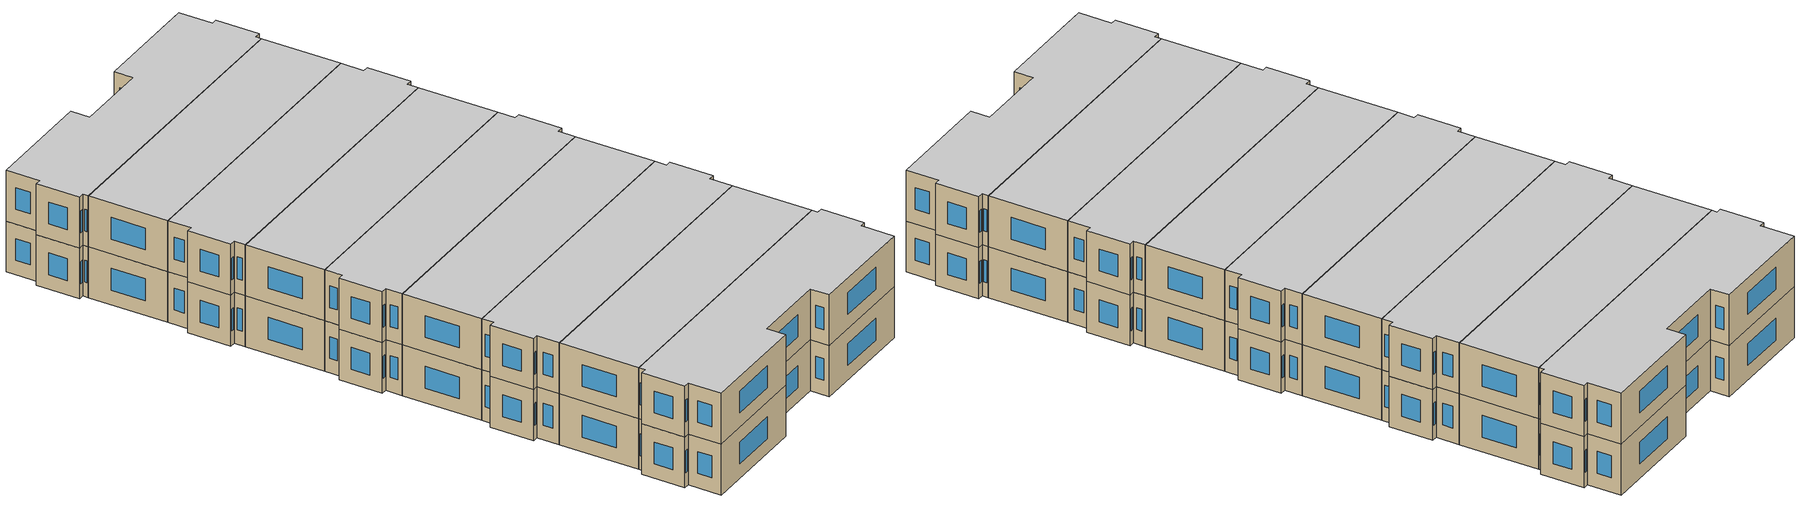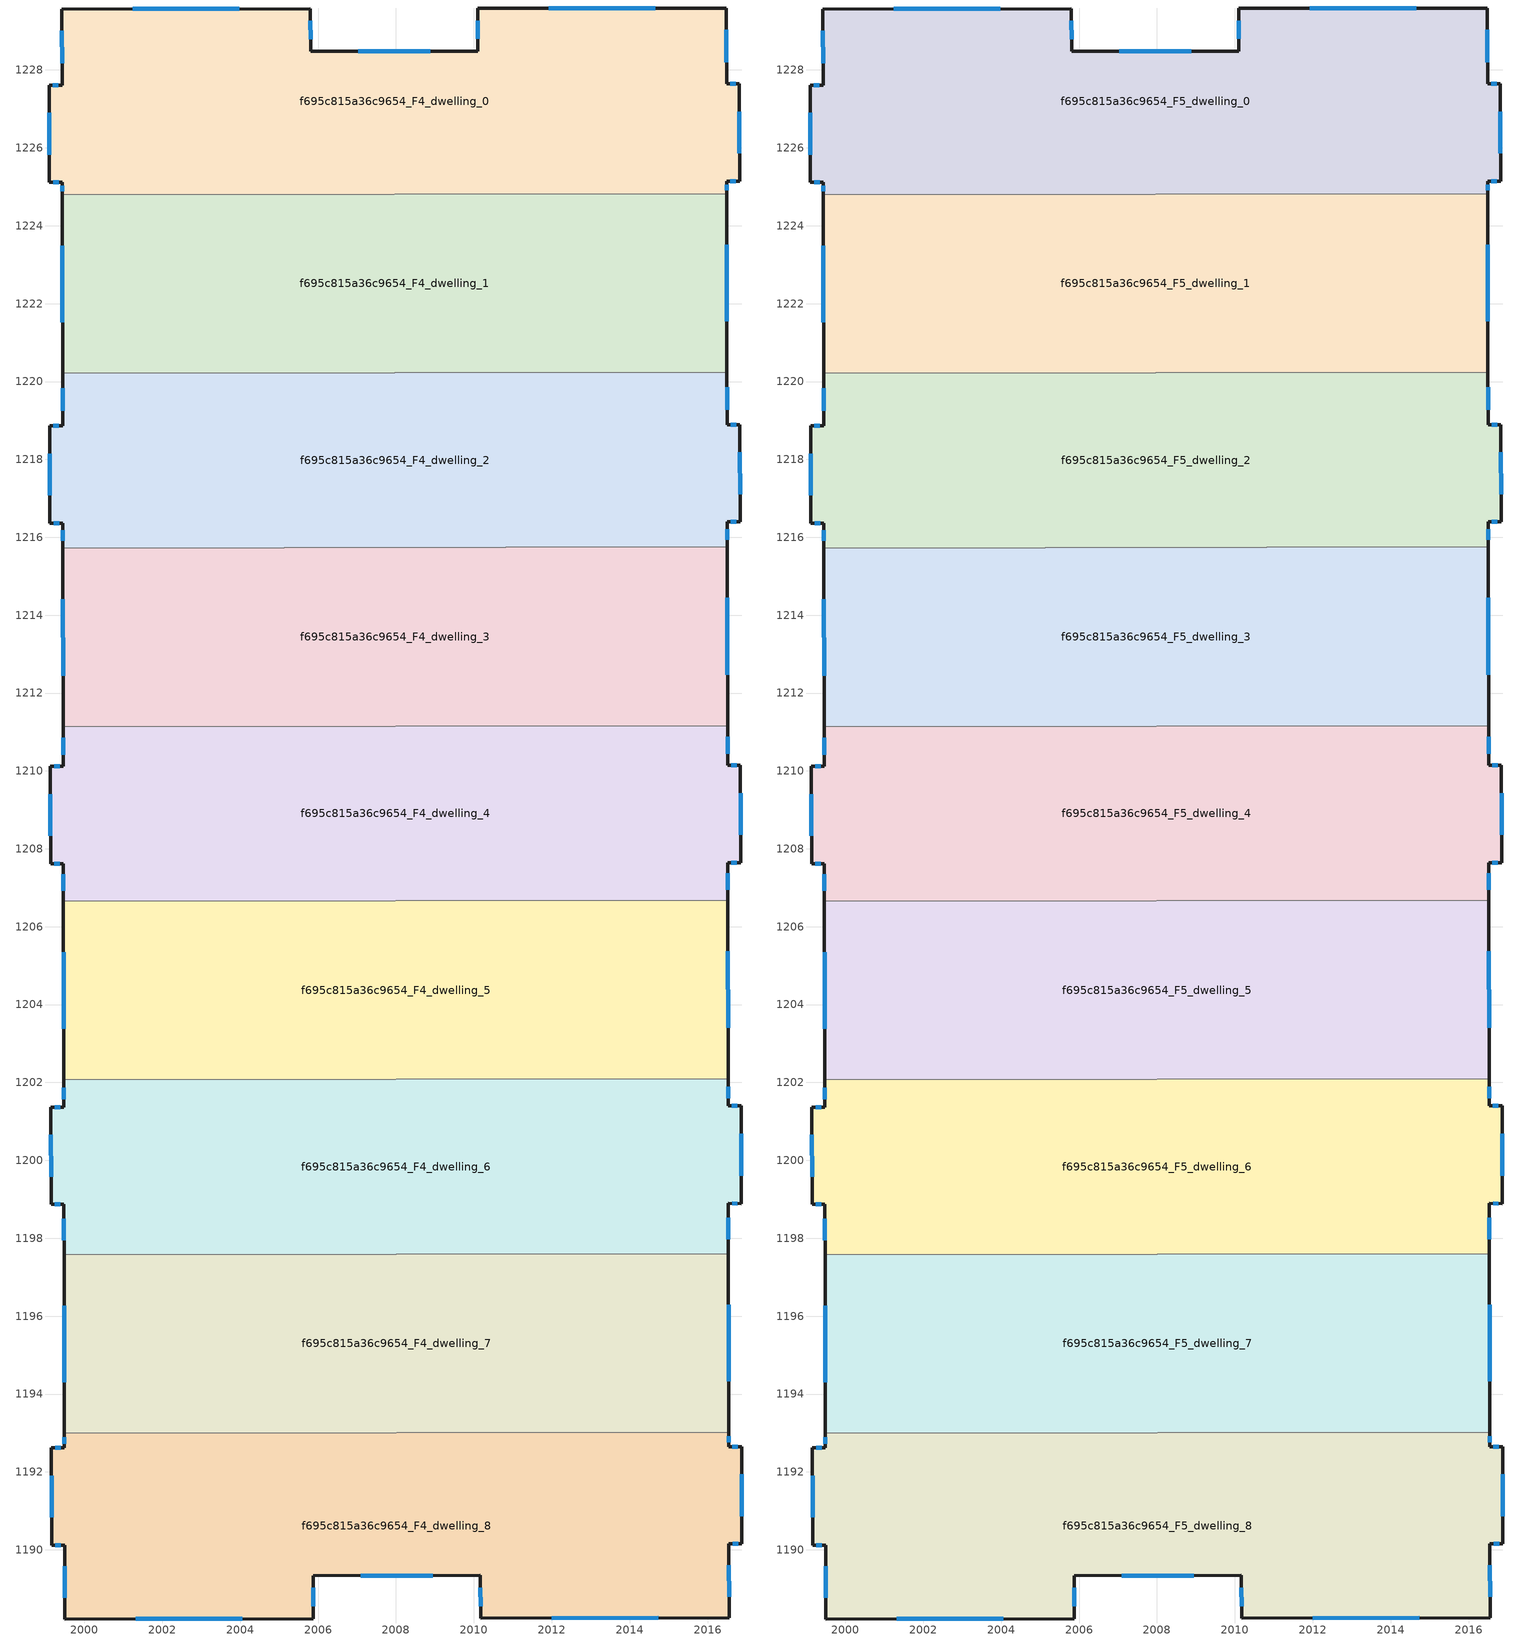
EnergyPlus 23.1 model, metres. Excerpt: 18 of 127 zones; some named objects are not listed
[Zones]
f695c815a36c9654_F4_dwelling_0
 floor to f695c815a36c9654_F3_dwelling_0 (EU_floor_Construction): 2016.48,1229.59 2016.49,1227.64 2016.82,1227.64 2016.82,1225.14 2016.49,1225.14 2016.49,1224.83 1999.43,1224.8 1999.43,1225.11 1999.1,1225.11 1999.1,1227.61 1999.43,1227.61 1999.42,1229.56 2005.8,1229.57 2005.81,1228.47 2010.1,1228.48 2010.1,1229.58 z12
 wall outside (EU_wall_Construction): 2016.49,1224.83 2016.49,1225.14 2016.82,1225.14 2016.82,1227.64 2016.49,1227.64 2016.48,1229.59 2010.1,1229.58 2010.1,1228.48 2005.81,1228.47 2005.8,1229.57 1999.42,1229.56 1999.43,1227.61 1999.1,1227.61 1999.1,1225.11 1999.43,1225.11 1999.43,1224.8 z12:15
 wall to f695c815a36c9654_F4_dwelling_1 (EU_wall_Construction): 1999.43,1224.8 2016.49,1224.83 z12:15
 window (EU_Window_Construction): 2014.66,1229.59 2011.93,1229.58 / 2016.49,1228.2 2016.49,1229.03 / 2016.72,1227.64 2016.58,1227.64 / 2016.82,1225.86 2016.82,1226.93 / 2016.59,1225.14 2016.73,1225.14 / 2016.49,1224.92 2016.49,1225.05 / 1999.43,1225.02 1999.43,1224.89 / 1999.19,1225.11 1999.34,1225.11 / 1999.1,1226.9 1999.1,1225.83 / 1999.33,1227.61 1999.19,1227.61 / 1999.42,1229.01 1999.43,1228.17 / 2003.98,1229.57 2001.25,1229.57 / 2005.81,1228.79 2005.8,1229.26 / 2008.88,1228.48 2007.03,1228.48 / 2010.1,1229.27 2010.1,1228.8 z12.86:14.14
f695c815a36c9654_F4_dwelling_1
 floor to f695c815a36c9654_F3_dwelling_1 (EU_floor_Construction): 2016.49,1224.83 2016.5,1220.24 1999.44,1220.21 1999.43,1224.8 z12
 wall outside (EU_wall_Construction): 2016.5,1220.24 2016.49,1224.83 / 1999.43,1224.8 1999.44,1220.21 z12:15
 wall to f695c815a36c9654_F4_dwelling_2 (EU_wall_Construction): 1999.44,1220.21 2016.5,1220.24 z12:15
 window (EU_Window_Construction): 2016.5,1221.55 2016.49,1223.52 / 1999.43,1223.49 1999.44,1221.52 z12.86:14.14
f695c815a36c9654_F4_dwelling_2
 floor to f695c815a36c9654_F3_dwelling_2 (EU_floor_Construction): 2016.5,1220.24 2016.5,1218.89 2016.83,1218.89 2016.84,1216.39 2016.51,1216.39 2016.51,1215.75 1999.45,1215.72 1999.45,1216.37 1999.11,1216.37 1999.11,1218.87 1999.44,1218.87 1999.44,1220.21 z12
 wall outside (EU_wall_Construction): 2016.51,1215.75 2016.51,1216.39 2016.84,1216.39 2016.83,1218.89 2016.5,1218.89 2016.5,1220.24 / 1999.44,1220.21 1999.44,1218.87 1999.11,1218.87 1999.11,1216.37 1999.45,1216.37 1999.45,1215.72 z12:15
 wall to f695c815a36c9654_F4_dwelling_3 (EU_wall_Construction): 1999.45,1215.72 2016.51,1215.75 z12:15
 window (EU_Window_Construction): 2016.6,1216.39 2016.74,1216.39 / 2016.51,1215.94 2016.51,1216.21 / 1999.45,1216.18 1999.45,1215.91 / 1999.21,1216.37 1999.35,1216.37 / 1999.11,1218.15 1999.11,1217.08 / 1999.35,1218.87 1999.2,1218.87 / 1999.44,1219.83 1999.44,1219.25 / 2016.5,1219.28 2016.5,1219.86 / 2016.74,1218.89 2016.6,1218.89 / 2016.83,1217.11 2016.83,1218.18 z12.86:14.14
f695c815a36c9654_F4_dwelling_3
 floor to f695c815a36c9654_F3_dwelling_3 (EU_floor_Construction): 2016.51,1215.75 2016.52,1211.17 1999.45,1211.14 1999.45,1215.72 z12
 wall outside (EU_wall_Construction): 2016.52,1211.17 2016.51,1215.75 / 1999.45,1215.72 1999.45,1211.14 z12:15
 wall to f695c815a36c9654_F4_dwelling_4 (EU_wall_Construction): 1999.45,1211.14 2016.52,1211.17 z12:15
 window (EU_Window_Construction): 2016.51,1212.48 2016.51,1214.44 / 1999.45,1214.41 1999.45,1212.45 z12.86:14.14
f695c815a36c9654_F4_dwelling_4
 floor to f695c815a36c9654_F3_dwelling_4 (EU_floor_Construction): 2016.52,1211.17 2016.52,1210.15 2016.85,1210.15 2016.85,1207.65 2016.52,1207.65 2016.52,1206.68 1999.46,1206.65 1999.46,1207.62 1999.13,1207.62 1999.12,1210.12 1999.46,1210.12 1999.45,1211.14 z12
 wall outside (EU_wall_Construction): 2016.52,1206.68 2016.52,1207.65 2016.85,1207.65 2016.85,1210.15 2016.52,1210.15 2016.52,1211.17 / 1999.45,1211.14 1999.46,1210.12 1999.12,1210.12 1999.13,1207.62 1999.46,1207.62 1999.46,1206.65 z12:15
 wall to f695c815a36c9654_F4_dwelling_5 (EU_wall_Construction): 1999.46,1206.65 2016.52,1206.68 z12:15
 window (EU_Window_Construction): 2016.62,1207.65 2016.76,1207.65 / 2016.52,1206.95 2016.52,1207.37 / 1999.46,1207.34 1999.46,1206.93 / 1999.22,1207.62 1999.36,1207.62 / 1999.13,1209.4 1999.13,1208.33 / 1999.36,1210.12 1999.22,1210.12 / 1999.45,1210.85 1999.45,1210.41 / 2016.52,1210.44 2016.52,1210.87 / 2016.75,1210.15 2016.61,1210.15 / 2016.85,1208.36 2016.85,1209.43 z12.86:14.14
f695c815a36c9654_F4_dwelling_5
 floor to f695c815a36c9654_F3_dwelling_5 (EU_floor_Construction): 2016.52,1206.68 2016.53,1202.09 1999.47,1202.06 1999.46,1206.65 z12
 wall outside (EU_wall_Construction): 2016.53,1202.09 2016.52,1206.68 / 1999.46,1206.65 1999.47,1202.06 z12:15
 wall to f695c815a36c9654_F4_dwelling_6 (EU_wall_Construction): 1999.47,1202.06 2016.53,1202.09 z12:15
 window (EU_Window_Construction): 2016.53,1203.4 2016.53,1205.37 / 1999.46,1205.34 1999.47,1203.37 z12.86:14.14
f695c815a36c9654_F4_dwelling_6
 floor to f695c815a36c9654_F3_dwelling_6 (EU_floor_Construction): 2016.53,1202.09 2016.53,1201.4 2016.86,1201.4 2016.86,1198.89 2016.54,1198.9 2016.54,1197.6 1999.48,1197.57 1999.47,1198.87 1999.14,1198.87 1999.14,1201.37 1999.47,1201.37 1999.47,1202.06 z12
 wall outside (EU_wall_Construction): 2016.54,1197.6 2016.54,1198.9 2016.86,1198.89 2016.86,1201.4 2016.53,1201.4 2016.53,1202.09 / 1999.47,1202.06 1999.47,1201.37 1999.14,1201.37 1999.14,1198.87 1999.47,1198.87 1999.48,1197.57 z12:15
 wall to f695c815a36c9654_F4_dwelling_7 (EU_wall_Construction): 1999.48,1197.57 2016.54,1197.6 z12:15
 window (EU_Window_Construction): 2016.63,1198.9 2016.77,1198.89 / 2016.54,1197.97 2016.54,1198.53 / 1999.47,1198.5 1999.48,1197.94 / 1999.24,1198.87 1999.38,1198.87 / 1999.14,1200.66 1999.14,1199.58 / 1999.38,1201.37 1999.23,1201.37 / 1999.47,1201.87 1999.47,1201.57 / 2016.53,1201.6 2016.53,1201.89 / 2016.77,1201.4 2016.63,1201.4 / 2016.86,1199.61 2016.86,1200.68 z12.86:14.14
f695c815a36c9654_F4_dwelling_7
 floor to f695c815a36c9654_F3_dwelling_7 (EU_floor_Construction): 2016.54,1197.6 2016.54,1193.02 1999.48,1192.99 1999.48,1197.57 z12
 wall outside (EU_wall_Construction): 2016.54,1193.02 2016.54,1197.6 / 1999.48,1197.57 1999.48,1192.99 z12:15
 wall to f695c815a36c9654_F4_dwelling_8 (EU_wall_Construction): 1999.48,1192.99 2016.54,1193.02 z12:15
 window (EU_Window_Construction): 2016.54,1194.33 2016.54,1196.29 / 1999.48,1196.26 1999.48,1194.3 z12.86:14.14
f695c815a36c9654_F4_dwelling_8
 floor to f695c815a36c9654_F3_dwelling_8 (EU_floor_Construction): 2016.54,1193.02 2016.55,1192.65 2016.88,1192.65 2016.88,1190.15 2016.55,1190.15 2016.55,1188.25 2010.17,1188.24 2010.17,1189.34 2005.87,1189.33 2005.87,1188.23 1999.49,1188.22 1999.49,1190.12 1999.16,1190.12 1999.15,1192.62 1999.48,1192.62 1999.48,1192.99 z12
 wall outside (EU_wall_Construction): 1999.48,1192.99 1999.48,1192.62 1999.15,1192.62 1999.16,1190.12 1999.49,1190.12 1999.49,1188.22 2005.87,1188.23 2005.87,1189.33 2010.17,1189.34 2010.17,1188.24 2016.55,1188.25 2016.55,1190.15 2016.88,1190.15 2016.88,1192.65 2016.55,1192.65 2016.54,1193.02 z12:15
 window (EU_Window_Construction): 2016.64,1190.15 2016.79,1190.15 / 2016.55,1188.79 2016.55,1189.61 / 2012,1188.24 2014.73,1188.25 / 2010.17,1189.03 2010.17,1188.56 / 2007.1,1189.34 2008.94,1189.34 / 2005.87,1188.55 2005.87,1189.02 / 2001.32,1188.23 2004.05,1188.23 / 1999.49,1189.58 1999.49,1188.77 / 1999.25,1190.12 1999.39,1190.12 / 1999.16,1191.91 1999.16,1190.84 / 1999.39,1192.62 1999.25,1192.62 / 1999.48,1192.88 1999.48,1192.73 / 2016.55,1192.76 2016.55,1192.91 / 2016.78,1192.65 2016.64,1192.65 / 2016.88,1190.87 2016.88,1191.94 z12.86:14.14
f695c815a36c9654_F5_dwelling_0
 floor to f695c815a36c9654_F4_dwelling_0 (EU_floor_Construction): 2016.48,1229.59 2016.49,1227.64 2016.82,1227.64 2016.82,1225.14 2016.49,1225.14 2016.49,1224.83 1999.43,1224.8 1999.43,1225.11 1999.1,1225.11 1999.1,1227.61 1999.43,1227.61 1999.42,1229.56 2005.8,1229.57 2005.81,1228.47 2010.1,1228.48 2010.1,1229.58 z15
 wall outside (EU_wall_Construction): 2016.49,1224.83 2016.49,1225.14 2016.82,1225.14 2016.82,1227.64 2016.49,1227.64 2016.48,1229.59 2010.1,1229.58 2010.1,1228.48 2005.81,1228.47 2005.8,1229.57 1999.42,1229.56 1999.43,1227.61 1999.1,1227.61 1999.1,1225.11 1999.43,1225.11 1999.43,1224.8 z15:18
 wall to f695c815a36c9654_F5_dwelling_1 (EU_wall_Construction): 1999.43,1224.8 2016.49,1224.83 z15:18
 window (EU_Window_Construction): 2014.66,1229.59 2011.93,1229.58 / 2016.49,1228.2 2016.49,1229.03 / 2016.72,1227.64 2016.58,1227.64 / 2016.82,1225.86 2016.82,1226.93 / 2016.59,1225.14 2016.73,1225.14 / 2016.49,1224.92 2016.49,1225.05 / 1999.43,1225.02 1999.43,1224.89 / 1999.19,1225.11 1999.34,1225.11 / 1999.1,1226.9 1999.1,1225.83 / 1999.33,1227.61 1999.19,1227.61 / 1999.42,1229.01 1999.43,1228.17 / 2003.98,1229.57 2001.25,1229.57 / 2005.81,1228.79 2005.8,1229.26 / 2008.88,1228.48 2007.03,1228.48 / 2010.1,1229.27 2010.1,1228.8 z15.86:17.14
 ceiling to f695c815a36c9654_F6_dwelling_0 (EU_floor_Construction): 2016.49,1224.83 2016.49,1225.14 2016.82,1225.14 2016.82,1227.64 2016.49,1227.64 2016.48,1229.59 2010.1,1229.58 2010.1,1228.48 2005.81,1228.47 2005.8,1229.57 1999.42,1229.56 1999.43,1227.61 1999.1,1227.61 1999.1,1225.11 1999.43,1225.11 1999.43,1224.8 z18
f695c815a36c9654_F5_dwelling_1
 floor to f695c815a36c9654_F4_dwelling_1 (EU_floor_Construction): 2016.49,1224.83 2016.5,1220.24 1999.44,1220.21 1999.43,1224.8 z15
 wall outside (EU_wall_Construction): 2016.5,1220.24 2016.49,1224.83 / 1999.43,1224.8 1999.44,1220.21 z15:18
 wall to f695c815a36c9654_F5_dwelling_2 (EU_wall_Construction): 1999.44,1220.21 2016.5,1220.24 z15:18
 window (EU_Window_Construction): 2016.5,1221.55 2016.49,1223.52 / 1999.43,1223.49 1999.44,1221.52 z15.86:17.14
 ceiling to f695c815a36c9654_F6_dwelling_1 (EU_floor_Construction): 2016.5,1220.24 2016.49,1224.83 1999.43,1224.8 1999.44,1220.21 z18
f695c815a36c9654_F5_dwelling_2
 floor to f695c815a36c9654_F4_dwelling_2 (EU_floor_Construction): 2016.5,1220.24 2016.5,1218.89 2016.83,1218.89 2016.84,1216.39 2016.51,1216.39 2016.51,1215.75 1999.45,1215.72 1999.45,1216.37 1999.11,1216.37 1999.11,1218.87 1999.44,1218.87 1999.44,1220.21 z15
 wall outside (EU_wall_Construction): 2016.51,1215.75 2016.51,1216.39 2016.84,1216.39 2016.83,1218.89 2016.5,1218.89 2016.5,1220.24 / 1999.44,1220.21 1999.44,1218.87 1999.11,1218.87 1999.11,1216.37 1999.45,1216.37 1999.45,1215.72 z15:18
 wall to f695c815a36c9654_F5_dwelling_3 (EU_wall_Construction): 1999.45,1215.72 2016.51,1215.75 z15:18
 window (EU_Window_Construction): 2016.6,1216.39 2016.74,1216.39 / 2016.51,1215.94 2016.51,1216.21 / 1999.45,1216.18 1999.45,1215.91 / 1999.21,1216.37 1999.35,1216.37 / 1999.11,1218.15 1999.11,1217.08 / 1999.35,1218.87 1999.2,1218.87 / 1999.44,1219.83 1999.44,1219.25 / 2016.5,1219.28 2016.5,1219.86 / 2016.74,1218.89 2016.6,1218.89 / 2016.83,1217.11 2016.83,1218.18 z15.86:17.14
 ceiling to f695c815a36c9654_F6_dwelling_2 (EU_floor_Construction): 2016.51,1215.75 2016.51,1216.39 2016.84,1216.39 2016.83,1218.89 2016.5,1218.89 2016.5,1220.24 1999.44,1220.21 1999.44,1218.87 1999.11,1218.87 1999.11,1216.37 1999.45,1216.37 1999.45,1215.72 z18
f695c815a36c9654_F5_dwelling_3
 floor to f695c815a36c9654_F4_dwelling_3 (EU_floor_Construction): 2016.51,1215.75 2016.52,1211.17 1999.45,1211.14 1999.45,1215.72 z15
 wall outside (EU_wall_Construction): 2016.52,1211.17 2016.51,1215.75 / 1999.45,1215.72 1999.45,1211.14 z15:18
 wall to f695c815a36c9654_F5_dwelling_4 (EU_wall_Construction): 1999.45,1211.14 2016.52,1211.17 z15:18
 window (EU_Window_Construction): 2016.51,1212.48 2016.51,1214.44 / 1999.45,1214.41 1999.45,1212.45 z15.86:17.14
 ceiling to f695c815a36c9654_F6_dwelling_3 (EU_floor_Construction): 2016.52,1211.17 2016.51,1215.75 1999.45,1215.72 1999.45,1211.14 z18
f695c815a36c9654_F5_dwelling_4
 floor to f695c815a36c9654_F4_dwelling_4 (EU_floor_Construction): 2016.52,1211.17 2016.52,1210.15 2016.85,1210.15 2016.85,1207.65 2016.52,1207.65 2016.52,1206.68 1999.46,1206.65 1999.46,1207.62 1999.13,1207.62 1999.12,1210.12 1999.46,1210.12 1999.45,1211.14 z15
 wall outside (EU_wall_Construction): 2016.52,1206.68 2016.52,1207.65 2016.85,1207.65 2016.85,1210.15 2016.52,1210.15 2016.52,1211.17 / 1999.45,1211.14 1999.46,1210.12 1999.12,1210.12 1999.13,1207.62 1999.46,1207.62 1999.46,1206.65 z15:18
 wall to f695c815a36c9654_F5_dwelling_5 (EU_wall_Construction): 1999.46,1206.65 2016.52,1206.68 z15:18
 window (EU_Window_Construction): 2016.62,1207.65 2016.76,1207.65 / 2016.52,1206.95 2016.52,1207.37 / 1999.46,1207.34 1999.46,1206.93 / 1999.22,1207.62 1999.36,1207.62 / 1999.13,1209.4 1999.13,1208.33 / 1999.36,1210.12 1999.22,1210.12 / 1999.45,1210.85 1999.45,1210.41 / 2016.52,1210.44 2016.52,1210.87 / 2016.75,1210.15 2016.61,1210.15 / 2016.85,1208.36 2016.85,1209.43 z15.86:17.14
 ceiling to f695c815a36c9654_F6_dwelling_4 (EU_floor_Construction): 2016.52,1206.68 2016.52,1207.65 2016.85,1207.65 2016.85,1210.15 2016.52,1210.15 2016.52,1211.17 1999.45,1211.14 1999.46,1210.12 1999.12,1210.12 1999.13,1207.62 1999.46,1207.62 1999.46,1206.65 z18
f695c815a36c9654_F5_dwelling_5
 floor to f695c815a36c9654_F4_dwelling_5 (EU_floor_Construction): 2016.52,1206.68 2016.53,1202.09 1999.47,1202.06 1999.46,1206.65 z15
 wall outside (EU_wall_Construction): 2016.53,1202.09 2016.52,1206.68 / 1999.46,1206.65 1999.47,1202.06 z15:18
 wall to f695c815a36c9654_F5_dwelling_6 (EU_wall_Construction): 1999.47,1202.06 2016.53,1202.09 z15:18
 window (EU_Window_Construction): 2016.53,1203.4 2016.53,1205.37 / 1999.46,1205.34 1999.47,1203.37 z15.86:17.14
 ceiling to f695c815a36c9654_F6_dwelling_5 (EU_floor_Construction): 2016.53,1202.09 2016.52,1206.68 1999.46,1206.65 1999.47,1202.06 z18
f695c815a36c9654_F5_dwelling_6
 floor to f695c815a36c9654_F4_dwelling_6 (EU_floor_Construction): 2016.53,1202.09 2016.53,1201.4 2016.86,1201.4 2016.86,1198.89 2016.54,1198.9 2016.54,1197.6 1999.48,1197.57 1999.47,1198.87 1999.14,1198.87 1999.14,1201.37 1999.47,1201.37 1999.47,1202.06 z15
 wall outside (EU_wall_Construction): 2016.54,1197.6 2016.54,1198.9 2016.86,1198.89 2016.86,1201.4 2016.53,1201.4 2016.53,1202.09 / 1999.47,1202.06 1999.47,1201.37 1999.14,1201.37 1999.14,1198.87 1999.47,1198.87 1999.48,1197.57 z15:18
 wall to f695c815a36c9654_F5_dwelling_7 (EU_wall_Construction): 1999.48,1197.57 2016.54,1197.6 z15:18
 window (EU_Window_Construction): 2016.63,1198.9 2016.77,1198.89 / 2016.54,1197.97 2016.54,1198.53 / 1999.47,1198.5 1999.48,1197.94 / 1999.24,1198.87 1999.38,1198.87 / 1999.14,1200.66 1999.14,1199.58 / 1999.38,1201.37 1999.23,1201.37 / 1999.47,1201.87 1999.47,1201.57 / 2016.53,1201.6 2016.53,1201.89 / 2016.77,1201.4 2016.63,1201.4 / 2016.86,1199.61 2016.86,1200.68 z15.86:17.14
 ceiling to f695c815a36c9654_F6_dwelling_6 (EU_floor_Construction): 2016.54,1197.6 2016.54,1198.9 2016.86,1198.89 2016.86,1201.4 2016.53,1201.4 2016.53,1202.09 1999.47,1202.06 1999.47,1201.37 1999.14,1201.37 1999.14,1198.87 1999.47,1198.87 1999.48,1197.57 z18
f695c815a36c9654_F5_dwelling_7
 floor to f695c815a36c9654_F4_dwelling_7 (EU_floor_Construction): 2016.54,1197.6 2016.54,1193.02 1999.48,1192.99 1999.48,1197.57 z15
 wall outside (EU_wall_Construction): 2016.54,1193.02 2016.54,1197.6 / 1999.48,1197.57 1999.48,1192.99 z15:18
 wall to f695c815a36c9654_F5_dwelling_8 (EU_wall_Construction): 1999.48,1192.99 2016.54,1193.02 z15:18
 window (EU_Window_Construction): 2016.54,1194.33 2016.54,1196.29 / 1999.48,1196.26 1999.48,1194.3 z15.86:17.14
 ceiling to f695c815a36c9654_F6_dwelling_7 (EU_floor_Construction): 2016.54,1193.02 2016.54,1197.6 1999.48,1197.57 1999.48,1192.99 z18
f695c815a36c9654_F5_dwelling_8
 floor to f695c815a36c9654_F4_dwelling_8 (EU_floor_Construction): 2016.54,1193.02 2016.55,1192.65 2016.88,1192.65 2016.88,1190.15 2016.55,1190.15 2016.55,1188.25 2010.17,1188.24 2010.17,1189.34 2005.87,1189.33 2005.87,1188.23 1999.49,1188.22 1999.49,1190.12 1999.16,1190.12 1999.15,1192.62 1999.48,1192.62 1999.48,1192.99 z15
 wall outside (EU_wall_Construction): 1999.48,1192.99 1999.48,1192.62 1999.15,1192.62 1999.16,1190.12 1999.49,1190.12 1999.49,1188.22 2005.87,1188.23 2005.87,1189.33 2010.17,1189.34 2010.17,1188.24 2016.55,1188.25 2016.55,1190.15 2016.88,1190.15 2016.88,1192.65 2016.55,1192.65 2016.54,1193.02 z15:18
 window (EU_Window_Construction): 2016.64,1190.15 2016.79,1190.15 / 2016.55,1188.79 2016.55,1189.61 / 2012,1188.24 2014.73,1188.25 / 2010.17,1189.03 2010.17,1188.56 / 2007.1,1189.34 2008.94,1189.34 / 2005.87,1188.55 2005.87,1189.02 / 2001.32,1188.23 2004.05,1188.23 / 1999.49,1189.58 1999.49,1188.77 / 1999.25,1190.12 1999.39,1190.12 / 1999.16,1191.91 1999.16,1190.84 / 1999.39,1192.62 1999.25,1192.62 / 1999.48,1192.88 1999.48,1192.73 / 2016.55,1192.76 2016.55,1192.91 / 2016.78,1192.65 2016.64,1192.65 / 2016.88,1190.87 2016.88,1191.94 z15.86:17.14
 ceiling to f695c815a36c9654_F6_dwelling_8 (EU_floor_Construction): 2016.55,1188.25 2016.55,1190.15 2016.88,1190.15 2016.88,1192.65 2016.55,1192.65 2016.54,1193.02 1999.48,1192.99 1999.48,1192.62 1999.15,1192.62 1999.16,1190.12 1999.49,1190.12 1999.49,1188.22 2005.87,1188.23 2005.87,1189.33 2010.17,1189.34 2010.17,1188.24 z18
[Building]
EU S2 Campaign: North Axis=0; Terrain=City; Solar Distribution=FullExterior
[Site:Location]
Helsinki-Vantaa.AP: Latitude=60.317; Longitude=24.963; Time Zone=2; Elevation=54.6
[SizingPeriod:WeatherFileDays]
AnnualSizingPeriod: Begin Month=1; Begin Day of Month=1; End Month=12; End Day of Month=31; Day of Week for Start Day=Monday; Use Weather File Daylight Saving Period=No; Use Weather File Rain and Snow Indicators=No
[MATERIAL]
EU_InternalMass_Material: Roughness=MediumRough; Thickness=0.1; Conductivity=1; Density=1800; Specific Heat=900; Thermal Absorptance=0.9; Solar Absorptance=0.7; Visible Absorptance=0.7
[MATERIAL:NOMASS] Roughness=MediumRough; Thermal Absorptance=0.9; Solar Absorptance=0.7; Visible Absorptance=0.7
Name | Thermal Resistance
EU_wall_NoMass | 2.6932
EU_floor_NoMass | 2.22482
[WINDOWMATERIAL:SIMPLEGLAZINGSYSTEM]
EU_Window_SimpleGlazing: UFactor=2.14966; Solar Heat Gain Coefficient=0.7; Visible Transmittance=0.7
[CONSTRUCTION]
EU_wall_Construction: EU_wall_NoMass
EU_floor_Construction: EU_floor_NoMass
EU_Window_Construction: EU_Window_SimpleGlazing
EU_InternalMass_Construction: EU_InternalMass_Material
[ZONE] Type=1; Multiplier=1; Ceiling Height=autocalculate; Floor Area=autocalculate; Part of Total Floor Area=Yes
Name | Volume
f695c815a36c9654_F4_dwelling_0; f695c815a36c9654_F5_dwelling_0 | 234.689
f695c815a36c9654_F4_dwelling_1; f695c815a36c9654_F5_dwelling_1 | 234.713
f695c815a36c9654_F4_dwelling_2; f695c815a36c9654_F5_dwelling_2 | 234.687
f695c815a36c9654_F4_dwelling_3; f695c815a36c9654_F5_dwelling_3 | 234.707
f695c815a36c9654_F4_dwelling_4; f695c815a36c9654_F5_dwelling_4 | 234.723
f695c815a36c9654_F4_dwelling_5; f695c815a36c9654_F5_dwelling_5 | 234.682
f695c815a36c9654_F4_dwelling_6; f695c815a36c9654_F5_dwelling_6 | 234.732
f695c815a36c9654_F4_dwelling_7; f695c815a36c9654_F5_dwelling_7 | 234.715
f695c815a36c9654_F4_dwelling_8; f695c815a36c9654_F5_dwelling_8 | 234.683
[INTERNALMASS] Construction=EU_InternalMass_Construction
Name | Zone or ZoneList | Surface Area
f695c815a36c9654_F4_dwelling_0_EU_InternalMass | f695c815a36c9654_F4_dwelling_0 | 78.2299
f695c815a36c9654_F4_dwelling_1_EU_InternalMass | f695c815a36c9654_F4_dwelling_1 | 78.238
f695c815a36c9654_F4_dwelling_2_EU_InternalMass | f695c815a36c9654_F4_dwelling_2 | 78.2295
f695c815a36c9654_F4_dwelling_3_EU_InternalMass | f695c815a36c9654_F4_dwelling_3 | 78.2357
f695c815a36c9654_F4_dwelling_4_EU_InternalMass | f695c815a36c9654_F4_dwelling_4 | 78.2412
f695c815a36c9654_F4_dwelling_5_EU_InternalMass | f695c815a36c9654_F4_dwelling_5 | 78.2272
f695c815a36c9654_F4_dwelling_6_EU_InternalMass | f695c815a36c9654_F4_dwelling_6 | 78.2443
f695c815a36c9654_F4_dwelling_7_EU_InternalMass | f695c815a36c9654_F4_dwelling_7 | 78.238
f695c815a36c9654_F4_dwelling_8_EU_InternalMass | f695c815a36c9654_F4_dwelling_8 | 78.2268
f695c815a36c9654_F5_dwelling_0_EU_InternalMass | f695c815a36c9654_F5_dwelling_0 | 78.2299
f695c815a36c9654_F5_dwelling_1_EU_InternalMass | f695c815a36c9654_F5_dwelling_1 | 78.238
f695c815a36c9654_F5_dwelling_2_EU_InternalMass | f695c815a36c9654_F5_dwelling_2 | 78.2295
f695c815a36c9654_F5_dwelling_3_EU_InternalMass | f695c815a36c9654_F5_dwelling_3 | 78.2357
f695c815a36c9654_F5_dwelling_4_EU_InternalMass | f695c815a36c9654_F5_dwelling_4 | 78.2412
f695c815a36c9654_F5_dwelling_5_EU_InternalMass | f695c815a36c9654_F5_dwelling_5 | 78.2272
f695c815a36c9654_F5_dwelling_6_EU_InternalMass | f695c815a36c9654_F5_dwelling_6 | 78.2443
f695c815a36c9654_F5_dwelling_7_EU_InternalMass | f695c815a36c9654_F5_dwelling_7 | 78.238
f695c815a36c9654_F5_dwelling_8_EU_InternalMass | f695c815a36c9654_F5_dwelling_8 | 78.2268
[OTHEREQUIPMENT] Fuel Type=Electricity; Design Level Calculation Method=Watts/Area; Power per Zone Floor Area=1; Fraction Latent=0; Fraction Radiant=0; Fraction Lost=0; Carbon Dioxide Generation Rate=0; EndUse Subcategory=EU_Step8_InternalGains
Name | Zone or ZoneList or Space or SpaceList | Schedule
EU_Step8_InternalGain_f695c815a36c9654_F4_dwelling_0_f000 | f695c815a36c9654_F4_dwelling_0 | EU_Step8_GainSchedule_f695c815a36c9654_F4_dwelling_0_f000
EU_Step8_InternalGain_f695c815a36c9654_F4_dwelling_1_f000 | f695c815a36c9654_F4_dwelling_1 | EU_Step8_GainSchedule_f695c815a36c9654_F4_dwelling_1_f000
EU_Step8_InternalGain_f695c815a36c9654_F4_dwelling_2_f000 | f695c815a36c9654_F4_dwelling_2 | EU_Step8_GainSchedule_f695c815a36c9654_F4_dwelling_2_f000
EU_Step8_InternalGain_f695c815a36c9654_F4_dwelling_3_f000 | f695c815a36c9654_F4_dwelling_3 | EU_Step8_GainSchedule_f695c815a36c9654_F4_dwelling_3_f000
EU_Step8_InternalGain_f695c815a36c9654_F4_dwelling_4_f000 | f695c815a36c9654_F4_dwelling_4 | EU_Step8_GainSchedule_f695c815a36c9654_F4_dwelling_4_f000
EU_Step8_InternalGain_f695c815a36c9654_F4_dwelling_5_f000 | f695c815a36c9654_F4_dwelling_5 | EU_Step8_GainSchedule_f695c815a36c9654_F4_dwelling_5_f000
EU_Step8_InternalGain_f695c815a36c9654_F4_dwelling_6_f000 | f695c815a36c9654_F4_dwelling_6 | EU_Step8_GainSchedule_f695c815a36c9654_F4_dwelling_6_f000
EU_Step8_InternalGain_f695c815a36c9654_F4_dwelling_7_f000 | f695c815a36c9654_F4_dwelling_7 | EU_Step8_GainSchedule_f695c815a36c9654_F4_dwelling_7_f000
EU_Step8_InternalGain_f695c815a36c9654_F4_dwelling_8_f000 | f695c815a36c9654_F4_dwelling_8 | EU_Step8_GainSchedule_f695c815a36c9654_F4_dwelling_8_f000
EU_Step8_InternalGain_f695c815a36c9654_F5_dwelling_0_f000 | f695c815a36c9654_F5_dwelling_0 | EU_Step8_GainSchedule_f695c815a36c9654_F5_dwelling_0_f000
EU_Step8_InternalGain_f695c815a36c9654_F5_dwelling_1_f000 | f695c815a36c9654_F5_dwelling_1 | EU_Step8_GainSchedule_f695c815a36c9654_F5_dwelling_1_f000
EU_Step8_InternalGain_f695c815a36c9654_F5_dwelling_2_f000 | f695c815a36c9654_F5_dwelling_2 | EU_Step8_GainSchedule_f695c815a36c9654_F5_dwelling_2_f000
EU_Step8_InternalGain_f695c815a36c9654_F5_dwelling_3_f000 | f695c815a36c9654_F5_dwelling_3 | EU_Step8_GainSchedule_f695c815a36c9654_F5_dwelling_3_f000
EU_Step8_InternalGain_f695c815a36c9654_F5_dwelling_4_f000 | f695c815a36c9654_F5_dwelling_4 | EU_Step8_GainSchedule_f695c815a36c9654_F5_dwelling_4_f000
EU_Step8_InternalGain_f695c815a36c9654_F5_dwelling_5_f000 | f695c815a36c9654_F5_dwelling_5 | EU_Step8_GainSchedule_f695c815a36c9654_F5_dwelling_5_f000
EU_Step8_InternalGain_f695c815a36c9654_F5_dwelling_6_f000 | f695c815a36c9654_F5_dwelling_6 | EU_Step8_GainSchedule_f695c815a36c9654_F5_dwelling_6_f000
EU_Step8_InternalGain_f695c815a36c9654_F5_dwelling_7_f000 | f695c815a36c9654_F5_dwelling_7 | EU_Step8_GainSchedule_f695c815a36c9654_F5_dwelling_7_f000
EU_Step8_InternalGain_f695c815a36c9654_F5_dwelling_8_f000 | f695c815a36c9654_F5_dwelling_8 | EU_Step8_GainSchedule_f695c815a36c9654_F5_dwelling_8_f000
[ZONEVENTILATION:DESIGNFLOWRATE] Schedule=EU_AlwaysOn; Design Flow Rate Calculation Method=AirChanges/Hour; Air Changes per Hour=0.586271; Ventilation Type=Natural; Fan Pressure Rise=0; Fan Total Efficiency=1; Constant Term Coefficient=1; Temperature Term Coefficient=0; Velocity Term Coefficient=0; Velocity Squared Term Coefficient=0; Minimum Indoor Temperature=-100; Maximum Indoor Temperature=100; Delta Temperature=-100; Minimum Outdoor Temperature=-100; Maximum Outdoor Temperature=100; Maximum Wind Speed=40
Name | Zone or ZoneList or Space or SpaceList
EU_ConstantAir_f695c815a36c9654_F4_dwelling_0 | f695c815a36c9654_F4_dwelling_0
EU_ConstantAir_f695c815a36c9654_F4_dwelling_1 | f695c815a36c9654_F4_dwelling_1
EU_ConstantAir_f695c815a36c9654_F4_dwelling_2 | f695c815a36c9654_F4_dwelling_2
EU_ConstantAir_f695c815a36c9654_F4_dwelling_3 | f695c815a36c9654_F4_dwelling_3
EU_ConstantAir_f695c815a36c9654_F4_dwelling_4 | f695c815a36c9654_F4_dwelling_4
EU_ConstantAir_f695c815a36c9654_F4_dwelling_5 | f695c815a36c9654_F4_dwelling_5
EU_ConstantAir_f695c815a36c9654_F4_dwelling_6 | f695c815a36c9654_F4_dwelling_6
EU_ConstantAir_f695c815a36c9654_F4_dwelling_7 | f695c815a36c9654_F4_dwelling_7
EU_ConstantAir_f695c815a36c9654_F4_dwelling_8 | f695c815a36c9654_F4_dwelling_8
EU_ConstantAir_f695c815a36c9654_F5_dwelling_0 | f695c815a36c9654_F5_dwelling_0
EU_ConstantAir_f695c815a36c9654_F5_dwelling_1 | f695c815a36c9654_F5_dwelling_1
EU_ConstantAir_f695c815a36c9654_F5_dwelling_2 | f695c815a36c9654_F5_dwelling_2
EU_ConstantAir_f695c815a36c9654_F5_dwelling_3 | f695c815a36c9654_F5_dwelling_3
EU_ConstantAir_f695c815a36c9654_F5_dwelling_4 | f695c815a36c9654_F5_dwelling_4
EU_ConstantAir_f695c815a36c9654_F5_dwelling_5 | f695c815a36c9654_F5_dwelling_5
EU_ConstantAir_f695c815a36c9654_F5_dwelling_6 | f695c815a36c9654_F5_dwelling_6
EU_ConstantAir_f695c815a36c9654_F5_dwelling_7 | f695c815a36c9654_F5_dwelling_7
EU_ConstantAir_f695c815a36c9654_F5_dwelling_8 | f695c815a36c9654_F5_dwelling_8
[HVACTEMPLATE:ZONE:IDEALLOADSAIRSYSTEM] System Availability Schedule=EU_AlwaysOn; Maximum Heating Supply Air Temperature=50; Minimum Cooling Supply Air Temperature=13; Maximum Heating Supply Air Humidity Ratio=0.0156; Minimum Cooling Supply Air Humidity Ratio=0.0077; Heating Limit=NoLimit; Cooling Limit=NoLimit; Heating Availability Schedule=EU_AlwaysOn; Cooling Availability Schedule=EU_CoolingOff; Dehumidification Control Type=ConstantSensibleHeatRatio; Cooling Sensible Heat Ratio=0.7; Dehumidification Setpoint=60; Humidification Control Type=None; Humidification Setpoint=30; Outdoor Air Method=None; Outdoor Air Flow Rate per Person=0.00944; Outdoor Air Flow Rate per Zone Floor Area=0; Outdoor Air Flow Rate per Zone=0; Demand Controlled Ventilation Type=None; Outdoor Air Economizer Type=NoEconomizer; Heat Recovery Type=None; Sensible Heat Recovery Effectiveness=0.7; Latent Heat Recovery Effectiveness=0.65
Name | Template Thermostat
f695c815a36c9654_F4_dwelling_0 | EU_HeatOnly_f695c815a36c9654_F4_dwelling_0
f695c815a36c9654_F4_dwelling_1 | EU_HeatOnly_f695c815a36c9654_F4_dwelling_1
f695c815a36c9654_F4_dwelling_2 | EU_HeatOnly_f695c815a36c9654_F4_dwelling_2
f695c815a36c9654_F4_dwelling_3 | EU_HeatOnly_f695c815a36c9654_F4_dwelling_3
f695c815a36c9654_F4_dwelling_4 | EU_HeatOnly_f695c815a36c9654_F4_dwelling_4
f695c815a36c9654_F4_dwelling_5 | EU_HeatOnly_f695c815a36c9654_F4_dwelling_5
f695c815a36c9654_F4_dwelling_6 | EU_HeatOnly_f695c815a36c9654_F4_dwelling_6
f695c815a36c9654_F4_dwelling_7 | EU_HeatOnly_f695c815a36c9654_F4_dwelling_7
f695c815a36c9654_F4_dwelling_8 | EU_HeatOnly_f695c815a36c9654_F4_dwelling_8
f695c815a36c9654_F5_dwelling_0 | EU_HeatOnly_f695c815a36c9654_F5_dwelling_0
f695c815a36c9654_F5_dwelling_1 | EU_HeatOnly_f695c815a36c9654_F5_dwelling_1
f695c815a36c9654_F5_dwelling_2 | EU_HeatOnly_f695c815a36c9654_F5_dwelling_2
f695c815a36c9654_F5_dwelling_3 | EU_HeatOnly_f695c815a36c9654_F5_dwelling_3
f695c815a36c9654_F5_dwelling_4 | EU_HeatOnly_f695c815a36c9654_F5_dwelling_4
f695c815a36c9654_F5_dwelling_5 | EU_HeatOnly_f695c815a36c9654_F5_dwelling_5
f695c815a36c9654_F5_dwelling_6 | EU_HeatOnly_f695c815a36c9654_F5_dwelling_6
f695c815a36c9654_F5_dwelling_7 | EU_HeatOnly_f695c815a36c9654_F5_dwelling_7
f695c815a36c9654_F5_dwelling_8 | EU_HeatOnly_f695c815a36c9654_F5_dwelling_8
[SIZING:ZONE] Zone Cooling Design Supply Air Temperature Input Method=SupplyAirTemperature; Zone Cooling Design Supply Air Temperature=13; Zone Heating Design Supply Air Temperature Input Method=SupplyAirTemperature; Zone Heating Design Supply Air Temperature=50; Zone Cooling Design Supply Air Humidity Ratio=0.008; Zone Heating Design Supply Air Humidity Ratio=0.008; Cooling Design Air Flow Method=DesignDay; Cooling Design Air Flow Rate=0; Cooling Minimum Air Flow per Zone Floor Area=0.000762; Cooling Minimum Air Flow=0; Cooling Minimum Air Flow Fraction=0.2; Heating Design Air Flow Method=DesignDay; Heating Design Air Flow Rate=0; Heating Maximum Air Flow per Zone Floor Area=0.002032; Heating Maximum Air Flow=0.141576; Heating Maximum Air Flow Fraction=0.3; Account for Dedicated Outdoor Air System=No; Dedicated Outdoor Air System Control Strategy=NeutralSupplyAir; Dedicated Outdoor Air Low Setpoint Temperature for Design=autosize; Dedicated Outdoor Air High Setpoint Temperature for Design=autosize; Zone Load Sizing Method=Sensible Load Only No Latent Load; Zone Latent Cooling Design Supply Air Humidity Ratio Input Method=HumidityRatioDifference; Zone Cooling Design Supply Air Humidity Ratio Difference=0.005; Zone Latent Heating Design Supply Air Humidity Ratio Input Method=HumidityRatioDifference; Zone Humidification Design Supply Air Humidity Ratio Difference=0.005
f695c815a36c9654_F4_dwelling_0; f695c815a36c9654_F4_dwelling_1; f695c815a36c9654_F4_dwelling_2; f695c815a36c9654_F4_dwelling_3; f695c815a36c9654_F4_dwelling_4; f695c815a36c9654_F4_dwelling_5; f695c815a36c9654_F4_dwelling_6; f695c815a36c9654_F4_dwelling_7; f695c815a36c9654_F4_dwelling_8; f695c815a36c9654_F5_dwelling_0; f695c815a36c9654_F5_dwelling_1; f695c815a36c9654_F5_dwelling_2; f695c815a36c9654_F5_dwelling_3; f695c815a36c9654_F5_dwelling_4; f695c815a36c9654_F5_dwelling_5; f695c815a36c9654_F5_dwelling_6; f695c815a36c9654_F5_dwelling_7; f695c815a36c9654_F5_dwelling_8
[SCHEDULE:CONSTANT]
Name | Hourly Value
EU_AlwaysOn | 1
EU_CoolingOff | 0
[SCHEDULE:FILE] Column Number=1; Rows to Skip at Top=0; Number of Hours of Data=8760; Column Separator=Comma; Interpolate to Timestep=No; Minutes per Item=60; Adjust Schedule for Daylight Savings=Yes
Name | File
EU_Step8_GainSchedule_f695c815a36c9654_F4_dwelling_0_f000 | ../../schedules/f695c815a36c9654/f695c815a36c9654_F4_dwelling_0_f000_gain.csv
EU_Step8_GainSchedule_f695c815a36c9654_F4_dwelling_1_f000 | ../../schedules/f695c815a36c9654/f695c815a36c9654_F4_dwelling_1_f000_gain.csv
EU_Step8_GainSchedule_f695c815a36c9654_F4_dwelling_2_f000 | ../../schedules/f695c815a36c9654/f695c815a36c9654_F4_dwelling_2_f000_gain.csv
EU_Step8_GainSchedule_f695c815a36c9654_F4_dwelling_3_f000 | ../../schedules/f695c815a36c9654/f695c815a36c9654_F4_dwelling_3_f000_gain.csv
EU_Step8_GainSchedule_f695c815a36c9654_F4_dwelling_4_f000 | ../../schedules/f695c815a36c9654/f695c815a36c9654_F4_dwelling_4_f000_gain.csv
EU_Step8_GainSchedule_f695c815a36c9654_F4_dwelling_5_f000 | ../../schedules/f695c815a36c9654/f695c815a36c9654_F4_dwelling_5_f000_gain.csv
EU_Step8_GainSchedule_f695c815a36c9654_F4_dwelling_6_f000 | ../../schedules/f695c815a36c9654/f695c815a36c9654_F4_dwelling_6_f000_gain.csv
EU_Step8_GainSchedule_f695c815a36c9654_F4_dwelling_7_f000 | ../../schedules/f695c815a36c9654/f695c815a36c9654_F4_dwelling_7_f000_gain.csv
EU_Step8_GainSchedule_f695c815a36c9654_F4_dwelling_8_f000 | ../../schedules/f695c815a36c9654/f695c815a36c9654_F4_dwelling_8_f000_gain.csv
EU_Step8_GainSchedule_f695c815a36c9654_F5_dwelling_0_f000 | ../../schedules/f695c815a36c9654/f695c815a36c9654_F5_dwelling_0_f000_gain.csv
EU_Step8_GainSchedule_f695c815a36c9654_F5_dwelling_1_f000 | ../../schedules/f695c815a36c9654/f695c815a36c9654_F5_dwelling_1_f000_gain.csv
EU_Step8_GainSchedule_f695c815a36c9654_F5_dwelling_2_f000 | ../../schedules/f695c815a36c9654/f695c815a36c9654_F5_dwelling_2_f000_gain.csv
EU_Step8_GainSchedule_f695c815a36c9654_F5_dwelling_3_f000 | ../../schedules/f695c815a36c9654/f695c815a36c9654_F5_dwelling_3_f000_gain.csv
EU_Step8_GainSchedule_f695c815a36c9654_F5_dwelling_4_f000 | ../../schedules/f695c815a36c9654/f695c815a36c9654_F5_dwelling_4_f000_gain.csv
EU_Step8_GainSchedule_f695c815a36c9654_F5_dwelling_5_f000 | ../../schedules/f695c815a36c9654/f695c815a36c9654_F5_dwelling_5_f000_gain.csv
EU_Step8_GainSchedule_f695c815a36c9654_F5_dwelling_6_f000 | ../../schedules/f695c815a36c9654/f695c815a36c9654_F5_dwelling_6_f000_gain.csv
EU_Step8_GainSchedule_f695c815a36c9654_F5_dwelling_7_f000 | ../../schedules/f695c815a36c9654/f695c815a36c9654_F5_dwelling_7_f000_gain.csv
EU_Step8_GainSchedule_f695c815a36c9654_F5_dwelling_8_f000 | ../../schedules/f695c815a36c9654/f695c815a36c9654_F5_dwelling_8_f000_gain.csv
